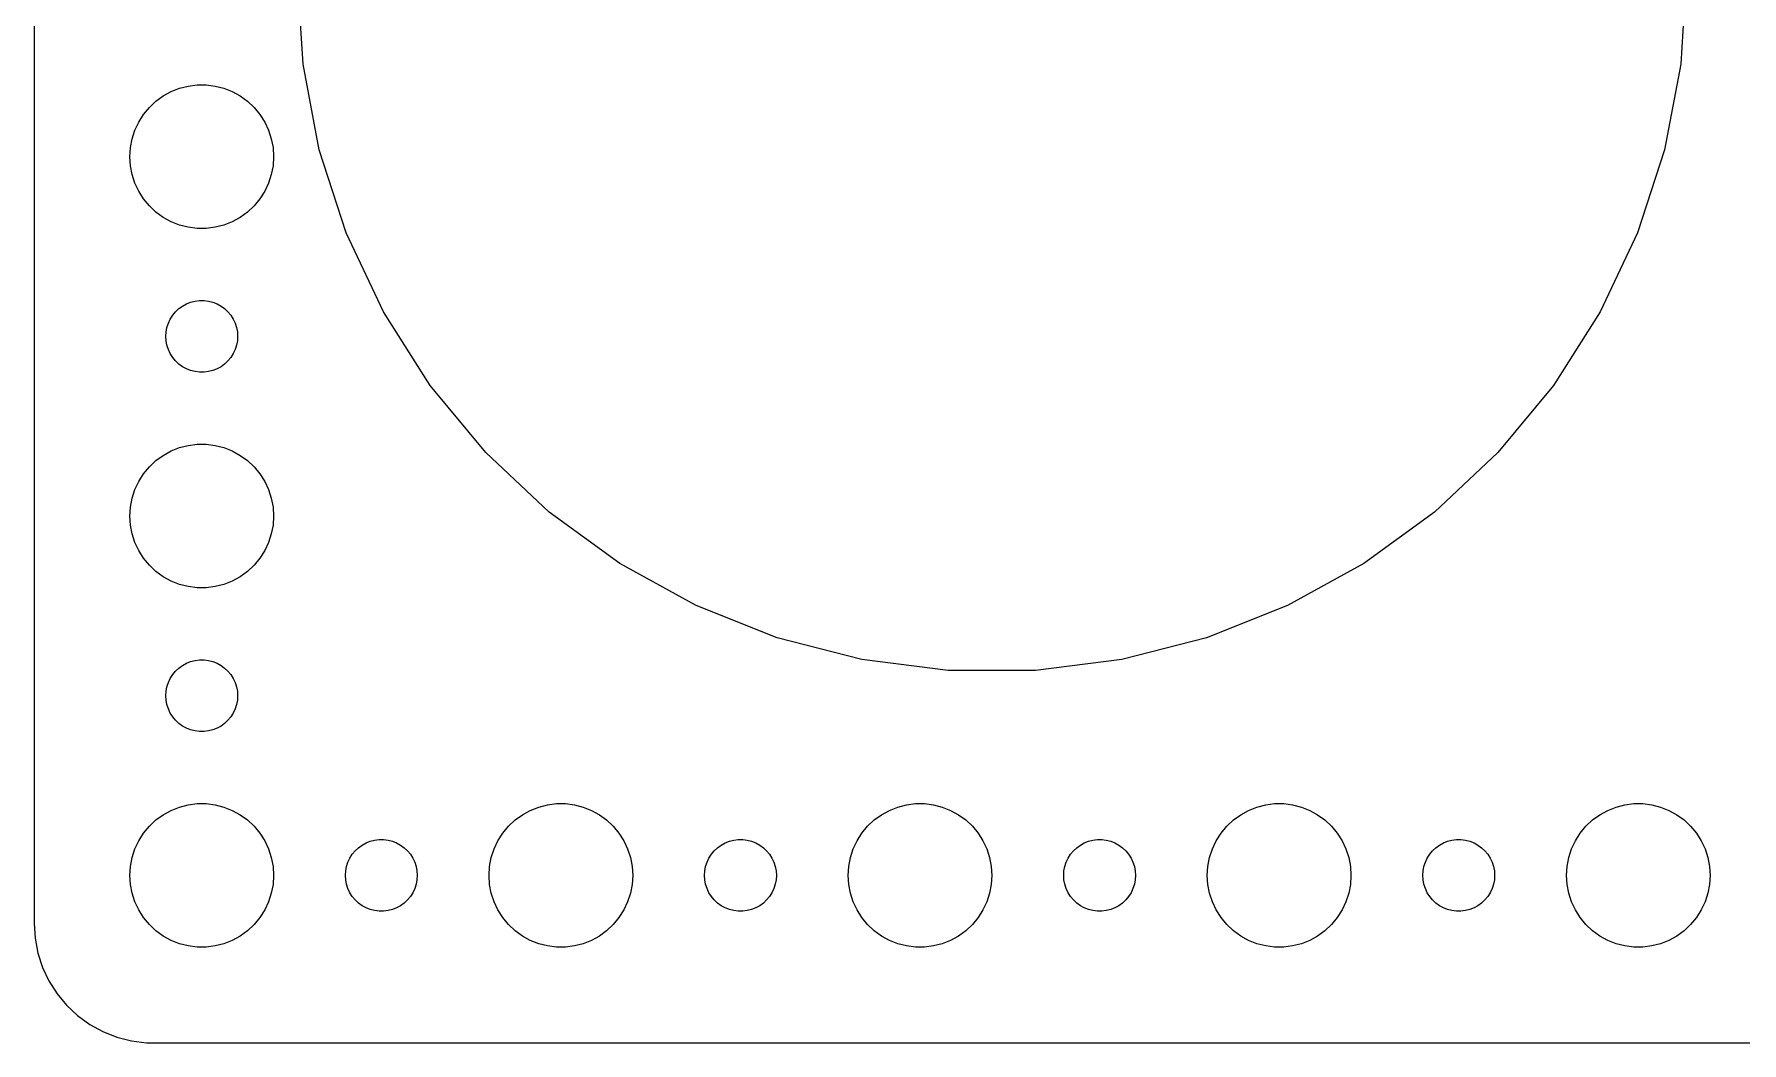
# Model space of a CAD drawing. Header units: metres. Extents: x -134 to 134, y -44 to 44.
# Drawn here: x -134.5 to -63.2, y -44.5 to -2.4 of the extents above; entities that cross this region are included whole.
import ezdxf

# ---------------------------------------------------------------- set-up
doc = ezdxf.new("R2010")
doc.units = ezdxf.units.M

msp = doc.modelspace()

# ---------------------------------------------------------------- linework, layer by layer
for p, q in [((-134.5, 39.5), (-134.5, -39.5)), ((-123.271, -3.63466), (-123.5, 0)), ((-65.5, 0), (-65.7287, -3.63466)), ((-122.589, -7.21201), (-123.271, -3.63466)), ((-65.7287, -3.63466), (-66.4111, -7.21201)), ((-129.412, -5.18845), (-129.107, -4.96701)), ((-129.107, -4.96701), (-128.777, -4.78551)), ((-128.777, -4.78551), (-128.427, -4.64682)), ((-128.427, -4.64682), (-128.062, -4.55313)), ((-128.062, -4.55313), (-127.688, -4.50591)), ((-127.688, -4.50591), (-127.312, -4.50591)), ((-127.312, -4.50591), (-126.938, -4.55313)), ((-126.938, -4.55313), (-126.573, -4.64682)), ((-126.573, -4.64682), (-126.223, -4.78551)), ((-126.223, -4.78551), (-125.893, -4.96701)), ((-125.893, -4.96701), (-125.588, -5.18845)), ((-129.927, -5.73663), (-129.687, -5.44635)), ((-129.687, -5.44635), (-129.412, -5.18845)), ((-125.588, -5.18845), (-125.313, -5.44635)), ((-125.313, -5.44635), (-125.073, -5.73663)), ((-130.406, -6.75392), (-130.289, -6.39561)), ((-130.289, -6.39561), (-130.129, -6.05473)), ((-130.129, -6.05473), (-129.927, -5.73663)), ((-125.073, -5.73663), (-124.871, -6.05473)), ((-124.871, -6.05473), (-124.711, -6.39561)), ((-124.711, -6.39561), (-124.594, -6.75392)), ((-130.5, -7.5), (-130.476, -7.12399)), ((-130.476, -7.12399), (-130.406, -6.75392)), ((-124.594, -6.75392), (-124.524, -7.12399)), ((-124.524, -7.12399), (-124.5, -7.5)), ((-130.476, -7.87599), (-130.5, -7.5)), ((-124.5, -7.5), (-124.524, -7.87599)), ((-121.464, -10.6756), (-122.589, -7.21201)), ((-66.4111, -7.21201), (-67.5365, -10.6756)), ((-130.406, -8.24606), (-130.476, -7.87599)), ((-130.289, -8.60437), (-130.406, -8.24606)), ((-124.594, -8.24606), (-124.711, -8.60437)), ((-124.524, -7.87599), (-124.594, -8.24606)), ((-130.129, -8.94525), (-130.289, -8.60437)), ((-129.927, -9.26335), (-130.129, -8.94525)), ((-129.687, -9.55363), (-129.927, -9.26335)), ((-125.073, -9.26335), (-125.313, -9.55363)), ((-124.871, -8.94525), (-125.073, -9.26335)), ((-124.711, -8.60437), (-124.871, -8.94525)), ((-129.412, -9.81154), (-129.687, -9.55363)), ((-129.107, -10.033), (-129.412, -9.81154)), ((-125.588, -9.81154), (-125.893, -10.033)), ((-125.313, -9.55363), (-125.588, -9.81154)), ((-128.777, -10.2145), (-129.107, -10.033)), ((-128.427, -10.3532), (-128.777, -10.2145)), ((-128.062, -10.4469), (-128.427, -10.3532)), ((-127.688, -10.4941), (-128.062, -10.4469)), ((-127.312, -10.4941), (-127.688, -10.4941)), ((-126.938, -10.4469), (-127.312, -10.4941)), ((-126.573, -10.3532), (-126.938, -10.4469)), ((-126.223, -10.2145), (-126.573, -10.3532)), ((-125.893, -10.033), (-126.223, -10.2145)), ((-119.913, -13.9709), (-121.464, -10.6756)), ((-67.5365, -10.6756), (-69.0871, -13.9709)), ((-127.964, -13.5734), (-127.781, -13.5266)), ((-127.781, -13.5266), (-127.594, -13.5029)), ((-127.594, -13.5029), (-127.406, -13.5029)), ((-127.406, -13.5029), (-127.219, -13.5266)), ((-127.219, -13.5266), (-127.036, -13.5734)), ((-128.814, -14.2774), (-128.714, -14.1183)), ((-128.714, -14.1183), (-128.593, -13.9732)), ((-128.593, -13.9732), (-128.456, -13.8442)), ((-128.456, -13.8442), (-128.304, -13.7335)), ((-128.304, -13.7335), (-128.139, -13.6427)), ((-128.139, -13.6427), (-127.964, -13.5734)), ((-127.036, -13.5734), (-126.861, -13.6427)), ((-126.861, -13.6427), (-126.696, -13.7335)), ((-126.696, -13.7335), (-126.544, -13.8442)), ((-126.544, -13.8442), (-126.407, -13.9732)), ((-126.407, -13.9732), (-126.286, -14.1183)), ((-126.286, -14.1183), (-126.186, -14.2774)), ((-117.961, -17.0458), (-119.913, -13.9709)), ((-69.0871, -13.9709), (-71.0385, -17.0458)), ((-129, -15), (-128.988, -14.812)), ((-128.988, -14.812), (-128.953, -14.627)), ((-128.953, -14.627), (-128.895, -14.4478)), ((-128.895, -14.4478), (-128.814, -14.2774)), ((-126.186, -14.2774), (-126.105, -14.4478)), ((-126.105, -14.4478), (-126.047, -14.627)), ((-126.047, -14.627), (-126.012, -14.812)), ((-126.012, -14.812), (-126, -15)), ((-128.988, -15.188), (-129, -15)), ((-128.953, -15.373), (-128.988, -15.188)), ((-128.895, -15.5522), (-128.953, -15.373)), ((-128.814, -15.7226), (-128.895, -15.5522)), ((-126.105, -15.5522), (-126.186, -15.7226)), ((-126.047, -15.373), (-126.105, -15.5522)), ((-126.012, -15.188), (-126.047, -15.373)), ((-126, -15), (-126.012, -15.188)), ((-128.714, -15.8817), (-128.814, -15.7226)), ((-128.593, -16.0268), (-128.714, -15.8817)), ((-128.456, -16.1558), (-128.593, -16.0268)), ((-128.304, -16.2665), (-128.456, -16.1558)), ((-128.139, -16.3572), (-128.304, -16.2665)), ((-127.964, -16.4266), (-128.139, -16.3572)), ((-126.861, -16.3572), (-127.036, -16.4266)), ((-126.696, -16.2665), (-126.861, -16.3572)), ((-126.544, -16.1558), (-126.696, -16.2665)), ((-126.407, -16.0268), (-126.544, -16.1558)), ((-126.286, -15.8817), (-126.407, -16.0268)), ((-126.186, -15.7226), (-126.286, -15.8817)), ((-127.781, -16.4734), (-127.964, -16.4266)), ((-127.594, -16.497), (-127.781, -16.4734)), ((-127.406, -16.497), (-127.594, -16.497)), ((-127.219, -16.4734), (-127.406, -16.497)), ((-127.036, -16.4266), (-127.219, -16.4734)), ((-115.64, -19.8519), (-117.961, -17.0458)), ((-71.0385, -17.0458), (-73.3599, -19.8519)), ((-129.412, -20.1884), (-129.107, -19.967)), ((-129.107, -19.967), (-128.777, -19.7855)), ((-128.777, -19.7855), (-128.427, -19.6468)), ((-128.427, -19.6468), (-128.062, -19.5531)), ((-128.062, -19.5531), (-127.688, -19.5059)), ((-127.688, -19.5059), (-127.312, -19.5059)), ((-127.312, -19.5059), (-126.938, -19.5531)), ((-126.938, -19.5531), (-126.573, -19.6468)), ((-126.573, -19.6468), (-126.223, -19.7855)), ((-126.223, -19.7855), (-125.893, -19.967)), ((-125.893, -19.967), (-125.588, -20.1884)), ((-112.985, -22.3449), (-115.64, -19.8519)), ((-73.3599, -19.8519), (-76.0147, -22.3449)), ((-129.927, -20.7366), (-129.687, -20.4464)), ((-129.687, -20.4464), (-129.412, -20.1884)), ((-125.588, -20.1884), (-125.313, -20.4464)), ((-125.313, -20.4464), (-125.073, -20.7366)), ((-130.406, -21.7539), (-130.289, -21.3956)), ((-130.289, -21.3956), (-130.129, -21.0547)), ((-130.129, -21.0547), (-129.927, -20.7366)), ((-125.073, -20.7366), (-124.871, -21.0547)), ((-124.871, -21.0547), (-124.711, -21.3956)), ((-124.711, -21.3956), (-124.594, -21.7539)), ((-130.476, -22.124), (-130.406, -21.7539)), ((-124.594, -21.7539), (-124.524, -22.124)), ((-130.5, -22.5), (-130.476, -22.124)), ((-130.476, -22.876), (-130.5, -22.5)), ((-124.524, -22.124), (-124.5, -22.5)), ((-124.5, -22.5), (-124.524, -22.876)), ((-110.039, -24.4855), (-112.985, -22.3449)), ((-76.0147, -22.3449), (-78.961, -24.4855)), ((-130.406, -23.2461), (-130.476, -22.876)), ((-130.289, -23.6044), (-130.406, -23.2461)), ((-124.594, -23.2461), (-124.711, -23.6044)), ((-124.524, -22.876), (-124.594, -23.2461)), ((-130.129, -23.9453), (-130.289, -23.6044)), ((-129.927, -24.2634), (-130.129, -23.9453)), ((-124.871, -23.9453), (-125.073, -24.2634)), ((-124.711, -23.6044), (-124.871, -23.9453)), ((-129.687, -24.5536), (-129.927, -24.2634)), ((-129.412, -24.8115), (-129.687, -24.5536)), ((-129.107, -25.033), (-129.412, -24.8115)), ((-125.588, -24.8115), (-125.893, -25.033)), ((-125.313, -24.5536), (-125.588, -24.8115)), ((-125.073, -24.2634), (-125.313, -24.5536)), ((-106.848, -26.24), (-110.039, -24.4855)), ((-78.961, -24.4855), (-82.1524, -26.24)), ((-128.777, -25.2145), (-129.107, -25.033)), ((-128.427, -25.3532), (-128.777, -25.2145)), ((-128.062, -25.4469), (-128.427, -25.3532)), ((-127.688, -25.4941), (-128.062, -25.4469)), ((-127.312, -25.4941), (-127.688, -25.4941)), ((-126.938, -25.4469), (-127.312, -25.4941)), ((-126.573, -25.3532), (-126.938, -25.4469)), ((-126.223, -25.2145), (-126.573, -25.3532)), ((-125.893, -25.033), (-126.223, -25.2145)), ((-103.461, -27.5806), (-106.848, -26.24)), ((-82.1524, -26.24), (-85.5385, -27.5806)), ((-99.9341, -28.4863), (-103.461, -27.5806)), ((-85.5385, -27.5806), (-89.0659, -28.4863)), ((-127.964, -28.5734), (-127.781, -28.5266)), ((-127.781, -28.5266), (-127.594, -28.503)), ((-127.594, -28.503), (-127.406, -28.503)), ((-127.406, -28.503), (-127.219, -28.5266)), ((-127.219, -28.5266), (-127.036, -28.5734)), ((-96.3209, -28.9428), (-99.9341, -28.4863)), ((-89.0659, -28.4863), (-92.6791, -28.9428)), ((-128.814, -29.2774), (-128.714, -29.1183)), ((-128.714, -29.1183), (-128.593, -28.9732)), ((-128.593, -28.9732), (-128.456, -28.8442)), ((-128.456, -28.8442), (-128.304, -28.7335)), ((-128.304, -28.7335), (-128.139, -28.6427)), ((-128.139, -28.6427), (-127.964, -28.5734)), ((-127.036, -28.5734), (-126.861, -28.6427)), ((-126.861, -28.6427), (-126.696, -28.7335)), ((-126.696, -28.7335), (-126.544, -28.8442)), ((-126.544, -28.8442), (-126.407, -28.9732)), ((-126.407, -28.9732), (-126.286, -29.1183)), ((-126.286, -29.1183), (-126.186, -29.2774)), ((-92.6791, -28.9428), (-96.3209, -28.9428)), ((-129, -30), (-128.988, -29.812)), ((-128.988, -29.812), (-128.953, -29.627)), ((-128.953, -29.627), (-128.895, -29.4478)), ((-128.895, -29.4478), (-128.814, -29.2774)), ((-126.186, -29.2774), (-126.105, -29.4478)), ((-126.105, -29.4478), (-126.047, -29.627)), ((-126.047, -29.627), (-126.012, -29.812)), ((-126.012, -29.812), (-126, -30)), ((-128.988, -30.188), (-129, -30)), ((-128.953, -30.373), (-128.988, -30.188)), ((-128.895, -30.5522), (-128.953, -30.373)), ((-128.814, -30.7226), (-128.895, -30.5522)), ((-126.105, -30.5522), (-126.186, -30.7226)), ((-126.047, -30.373), (-126.105, -30.5522)), ((-126.012, -30.188), (-126.047, -30.373)), ((-126, -30), (-126.012, -30.188)), ((-128.714, -30.8817), (-128.814, -30.7226)), ((-128.593, -31.0268), (-128.714, -30.8817)), ((-128.456, -31.1558), (-128.593, -31.0268)), ((-128.304, -31.2665), (-128.456, -31.1558)), ((-128.139, -31.3572), (-128.304, -31.2665)), ((-127.964, -31.4266), (-128.139, -31.3572)), ((-126.861, -31.3572), (-127.036, -31.4266)), ((-126.696, -31.2665), (-126.861, -31.3572)), ((-126.544, -31.1558), (-126.696, -31.2665)), ((-126.407, -31.0268), (-126.544, -31.1558)), ((-126.286, -30.8817), (-126.407, -31.0268)), ((-126.186, -30.7226), (-126.286, -30.8817)), ((-127.781, -31.4734), (-127.964, -31.4266)), ((-127.594, -31.497), (-127.781, -31.4734)), ((-127.406, -31.497), (-127.594, -31.497)), ((-127.219, -31.4734), (-127.406, -31.497)), ((-127.036, -31.4266), (-127.219, -31.4734)), ((-129.107, -34.967), (-128.777, -34.7855)), ((-128.777, -34.7855), (-128.427, -34.6468)), ((-128.427, -34.6468), (-128.062, -34.5531)), ((-128.062, -34.5531), (-127.688, -34.5059)), ((-127.688, -34.5059), (-127.312, -34.5059)), ((-127.312, -34.5059), (-126.938, -34.5531)), ((-126.938, -34.5531), (-126.573, -34.6468)), ((-126.573, -34.6468), (-126.223, -34.7855)), ((-126.223, -34.7855), (-125.893, -34.967)), ((-114.107, -34.967), (-113.777, -34.7855)), ((-113.777, -34.7855), (-113.427, -34.6468)), ((-113.427, -34.6468), (-113.062, -34.5531)), ((-113.062, -34.5531), (-112.688, -34.5059)), ((-112.688, -34.5059), (-112.312, -34.5059)), ((-112.312, -34.5059), (-111.938, -34.5531)), ((-111.938, -34.5531), (-111.573, -34.6468)), ((-111.573, -34.6468), (-111.223, -34.7855)), ((-111.223, -34.7855), (-110.893, -34.967)), ((-99.1075, -34.967), (-98.7773, -34.7855)), ((-98.7773, -34.7855), (-98.427, -34.6468)), ((-98.427, -34.6468), (-98.0621, -34.5531)), ((-98.0621, -34.5531), (-97.6884, -34.5059)), ((-97.6884, -34.5059), (-97.3116, -34.5059)), ((-97.3116, -34.5059), (-96.9379, -34.5531)), ((-96.9379, -34.5531), (-96.573, -34.6468)), ((-96.573, -34.6468), (-96.2227, -34.7855)), ((-96.2227, -34.7855), (-95.8925, -34.967)), ((-84.1075, -34.967), (-83.7773, -34.7855)), ((-83.7773, -34.7855), (-83.427, -34.6468)), ((-83.427, -34.6468), (-83.0621, -34.5531)), ((-83.0621, -34.5531), (-82.6884, -34.5059)), ((-82.6884, -34.5059), (-82.3116, -34.5059)), ((-82.3116, -34.5059), (-81.9379, -34.5531)), ((-81.9379, -34.5531), (-81.573, -34.6468)), ((-81.573, -34.6468), (-81.2227, -34.7855)), ((-81.2227, -34.7855), (-80.8925, -34.967)), ((-69.1075, -34.967), (-68.7773, -34.7855)), ((-68.7773, -34.7855), (-68.427, -34.6468)), ((-68.427, -34.6468), (-68.0621, -34.5531)), ((-68.0621, -34.5531), (-67.6884, -34.5059)), ((-67.6884, -34.5059), (-67.3116, -34.5059)), ((-67.3116, -34.5059), (-66.9379, -34.5531)), ((-66.9379, -34.5531), (-66.573, -34.6468)), ((-66.573, -34.6468), (-66.2227, -34.7855)), ((-66.2227, -34.7855), (-65.8925, -34.967)), ((-129.927, -35.7366), (-129.687, -35.4464)), ((-129.687, -35.4464), (-129.412, -35.1885)), ((-129.412, -35.1885), (-129.107, -34.967)), ((-125.893, -34.967), (-125.588, -35.1885)), ((-125.588, -35.1885), (-125.313, -35.4464)), ((-125.313, -35.4464), (-125.073, -35.7366)), ((-114.927, -35.7366), (-114.687, -35.4464)), ((-114.687, -35.4464), (-114.412, -35.1885)), ((-114.412, -35.1885), (-114.107, -34.967)), ((-110.893, -34.967), (-110.588, -35.1885)), ((-110.588, -35.1885), (-110.313, -35.4464)), ((-110.313, -35.4464), (-110.073, -35.7366)), ((-99.927, -35.7366), (-99.6869, -35.4464)), ((-99.6869, -35.4464), (-99.4123, -35.1885)), ((-99.4123, -35.1885), (-99.1075, -34.967)), ((-95.8925, -34.967), (-95.5877, -35.1885)), ((-95.5877, -35.1885), (-95.3131, -35.4464)), ((-95.3131, -35.4464), (-95.073, -35.7366)), ((-84.927, -35.7366), (-84.6869, -35.4464)), ((-84.6869, -35.4464), (-84.4123, -35.1885)), ((-84.4123, -35.1885), (-84.1075, -34.967)), ((-80.8925, -34.967), (-80.5877, -35.1885)), ((-80.5877, -35.1885), (-80.3131, -35.4464)), ((-80.3131, -35.4464), (-80.073, -35.7366)), ((-69.927, -35.7366), (-69.6869, -35.4464)), ((-69.6869, -35.4464), (-69.4123, -35.1885)), ((-69.4123, -35.1885), (-69.1075, -34.967)), ((-65.8925, -34.967), (-65.5877, -35.1885)), ((-65.5877, -35.1885), (-65.3131, -35.4464)), ((-65.3131, -35.4464), (-65.073, -35.7366)), ((-130.289, -36.3956), (-130.129, -36.0547)), ((-130.129, -36.0547), (-129.927, -35.7366)), ((-125.073, -35.7366), (-124.871, -36.0547)), ((-124.871, -36.0547), (-124.711, -36.3956)), ((-121.093, -36.4732), (-120.956, -36.3442)), ((-120.956, -36.3442), (-120.804, -36.2335)), ((-120.804, -36.2335), (-120.639, -36.1428)), ((-120.639, -36.1428), (-120.464, -36.0734)), ((-120.464, -36.0734), (-120.281, -36.0266)), ((-120.281, -36.0266), (-120.094, -36.003)), ((-120.094, -36.003), (-119.906, -36.003)), ((-119.906, -36.003), (-119.719, -36.0266)), ((-119.719, -36.0266), (-119.536, -36.0734)), ((-119.536, -36.0734), (-119.361, -36.1428)), ((-119.361, -36.1428), (-119.196, -36.2335)), ((-119.196, -36.2335), (-119.044, -36.3442)), ((-119.044, -36.3442), (-118.907, -36.4732)), ((-115.289, -36.3956), (-115.129, -36.0547)), ((-115.129, -36.0547), (-114.927, -35.7366)), ((-110.073, -35.7366), (-109.871, -36.0547)), ((-109.871, -36.0547), (-109.711, -36.3956)), ((-106.093, -36.4732), (-105.956, -36.3442)), ((-105.956, -36.3442), (-105.804, -36.2335)), ((-105.804, -36.2335), (-105.639, -36.1428)), ((-105.639, -36.1428), (-105.464, -36.0734)), ((-105.464, -36.0734), (-105.281, -36.0266)), ((-105.281, -36.0266), (-105.094, -36.003)), ((-105.094, -36.003), (-104.906, -36.003)), ((-104.906, -36.003), (-104.719, -36.0266)), ((-104.719, -36.0266), (-104.536, -36.0734)), ((-104.536, -36.0734), (-104.361, -36.1428)), ((-104.361, -36.1428), (-104.196, -36.2335)), ((-104.196, -36.2335), (-104.044, -36.3442)), ((-104.044, -36.3442), (-103.907, -36.4732)), ((-100.289, -36.3956), (-100.129, -36.0547)), ((-100.129, -36.0547), (-99.927, -35.7366)), ((-95.073, -35.7366), (-94.8711, -36.0547)), ((-94.8711, -36.0547), (-94.7107, -36.3956)), ((-91.0934, -36.4732), (-90.9561, -36.3442)), ((-90.9561, -36.3442), (-90.8037, -36.2335)), ((-90.8037, -36.2335), (-90.6387, -36.1428)), ((-90.6387, -36.1428), (-90.4635, -36.0734)), ((-90.4635, -36.0734), (-90.2811, -36.0266)), ((-90.2811, -36.0266), (-90.0942, -36.003)), ((-90.0942, -36.003), (-89.9058, -36.003)), ((-89.9058, -36.003), (-89.7189, -36.0266)), ((-89.7189, -36.0266), (-89.5365, -36.0734)), ((-89.5365, -36.0734), (-89.3613, -36.1428)), ((-89.3613, -36.1428), (-89.1963, -36.2335)), ((-89.1963, -36.2335), (-89.0439, -36.3442)), ((-89.0439, -36.3442), (-88.9065, -36.4732)), ((-85.2893, -36.3956), (-85.1289, -36.0547)), ((-85.1289, -36.0547), (-84.927, -35.7366)), ((-80.073, -35.7366), (-79.8711, -36.0547)), ((-79.8711, -36.0547), (-79.7107, -36.3956)), ((-76.0934, -36.4732), (-75.9561, -36.3442)), ((-75.9561, -36.3442), (-75.8037, -36.2335)), ((-75.8037, -36.2335), (-75.6387, -36.1428)), ((-75.6387, -36.1428), (-75.4635, -36.0734)), ((-75.4635, -36.0734), (-75.2811, -36.0266)), ((-75.2811, -36.0266), (-75.0942, -36.003)), ((-75.0942, -36.003), (-74.9058, -36.003)), ((-74.9058, -36.003), (-74.7189, -36.0266)), ((-74.7189, -36.0266), (-74.5365, -36.0734)), ((-74.5365, -36.0734), (-74.3613, -36.1428)), ((-74.3613, -36.1428), (-74.1963, -36.2335)), ((-74.1963, -36.2335), (-74.0439, -36.3442)), ((-74.0439, -36.3442), (-73.9065, -36.4732)), ((-70.2893, -36.3956), (-70.1289, -36.0547)), ((-70.1289, -36.0547), (-69.927, -35.7366)), ((-65.073, -35.7366), (-64.8711, -36.0547)), ((-64.8711, -36.0547), (-64.7107, -36.3956)), ((-130.476, -37.124), (-130.406, -36.7539)), ((-130.406, -36.7539), (-130.289, -36.3956)), ((-124.711, -36.3956), (-124.594, -36.7539)), ((-124.594, -36.7539), (-124.524, -37.124)), ((-121.453, -37.127), (-121.395, -36.9478)), ((-121.395, -36.9478), (-121.314, -36.7774)), ((-121.314, -36.7774), (-121.214, -36.6183)), ((-121.214, -36.6183), (-121.093, -36.4732)), ((-118.907, -36.4732), (-118.786, -36.6183)), ((-118.786, -36.6183), (-118.686, -36.7774)), ((-118.686, -36.7774), (-118.605, -36.9478)), ((-118.605, -36.9478), (-118.547, -37.127)), ((-115.476, -37.124), (-115.406, -36.7539)), ((-115.406, -36.7539), (-115.289, -36.3956)), ((-109.711, -36.3956), (-109.594, -36.7539)), ((-109.594, -36.7539), (-109.524, -37.124)), ((-106.453, -37.127), (-106.395, -36.9478)), ((-106.395, -36.9478), (-106.314, -36.7774)), ((-106.314, -36.7774), (-106.214, -36.6183)), ((-106.214, -36.6183), (-106.093, -36.4732)), ((-103.907, -36.4732), (-103.786, -36.6183)), ((-103.786, -36.6183), (-103.686, -36.7774)), ((-103.686, -36.7774), (-103.605, -36.9478)), ((-103.605, -36.9478), (-103.547, -37.127)), ((-100.476, -37.124), (-100.406, -36.7539)), ((-100.406, -36.7539), (-100.289, -36.3956)), ((-94.7107, -36.3956), (-94.5943, -36.7539)), ((-94.5943, -36.7539), (-94.5237, -37.124)), ((-91.4529, -37.127), (-91.3947, -36.9478)), ((-91.3947, -36.9478), (-91.3145, -36.7774)), ((-91.3145, -36.7774), (-91.2135, -36.6183)), ((-91.2135, -36.6183), (-91.0934, -36.4732)), ((-88.9065, -36.4732), (-88.7865, -36.6183)), ((-88.7865, -36.6183), (-88.6855, -36.7774)), ((-88.6855, -36.7774), (-88.6053, -36.9478)), ((-88.6053, -36.9478), (-88.5471, -37.127)), ((-85.4763, -37.124), (-85.4057, -36.7539)), ((-85.4057, -36.7539), (-85.2893, -36.3956)), ((-79.7107, -36.3956), (-79.5943, -36.7539)), ((-79.5943, -36.7539), (-79.5237, -37.124)), ((-76.4529, -37.127), (-76.3947, -36.9478)), ((-76.3947, -36.9478), (-76.3145, -36.7774)), ((-76.3145, -36.7774), (-76.2135, -36.6183)), ((-76.2135, -36.6183), (-76.0934, -36.4732)), ((-73.9065, -36.4732), (-73.7865, -36.6183)), ((-73.7865, -36.6183), (-73.6855, -36.7774)), ((-73.6855, -36.7774), (-73.6053, -36.9478)), ((-73.6053, -36.9478), (-73.5471, -37.127)), ((-70.4763, -37.124), (-70.4057, -36.7539)), ((-70.4057, -36.7539), (-70.2893, -36.3956)), ((-64.7107, -36.3956), (-64.5943, -36.7539)), ((-64.5943, -36.7539), (-64.5237, -37.124)), ((-130.5, -37.5), (-130.476, -37.124)), ((-130.476, -37.876), (-130.5, -37.5)), ((-124.524, -37.124), (-124.5, -37.5)), ((-124.5, -37.5), (-124.524, -37.876)), ((-121.5, -37.5), (-121.488, -37.312)), ((-121.488, -37.688), (-121.5, -37.5)), ((-121.488, -37.312), (-121.453, -37.127)), ((-121.453, -37.873), (-121.488, -37.688)), ((-118.547, -37.127), (-118.512, -37.312)), ((-118.512, -37.688), (-118.547, -37.873)), ((-118.512, -37.312), (-118.5, -37.5)), ((-118.5, -37.5), (-118.512, -37.688)), ((-115.5, -37.5), (-115.476, -37.124)), ((-115.476, -37.876), (-115.5, -37.5)), ((-109.524, -37.124), (-109.5, -37.5)), ((-109.5, -37.5), (-109.524, -37.876)), ((-106.5, -37.5), (-106.488, -37.312)), ((-106.488, -37.688), (-106.5, -37.5)), ((-106.488, -37.312), (-106.453, -37.127)), ((-106.453, -37.873), (-106.488, -37.688)), ((-103.547, -37.127), (-103.512, -37.312)), ((-103.512, -37.688), (-103.547, -37.873)), ((-103.512, -37.312), (-103.5, -37.5)), ((-103.5, -37.5), (-103.512, -37.688)), ((-100.5, -37.5), (-100.476, -37.124)), ((-100.476, -37.876), (-100.5, -37.5)), ((-94.5237, -37.124), (-94.5, -37.5)), ((-94.5, -37.5), (-94.5237, -37.876)), ((-91.5, -37.5), (-91.4882, -37.312)), ((-91.4882, -37.688), (-91.5, -37.5)), ((-91.4882, -37.312), (-91.4529, -37.127)), ((-91.4529, -37.873), (-91.4882, -37.688)), ((-88.5471, -37.127), (-88.5118, -37.312)), ((-88.5118, -37.688), (-88.5471, -37.873)), ((-88.5118, -37.312), (-88.5, -37.5)), ((-88.5, -37.5), (-88.5118, -37.688)), ((-85.5, -37.5), (-85.4763, -37.124)), ((-85.4763, -37.876), (-85.5, -37.5)), ((-79.5237, -37.124), (-79.5, -37.5)), ((-79.5, -37.5), (-79.5237, -37.876)), ((-76.5, -37.5), (-76.4882, -37.312)), ((-76.4882, -37.688), (-76.5, -37.5)), ((-76.4882, -37.312), (-76.4529, -37.127)), ((-76.4529, -37.873), (-76.4882, -37.688)), ((-73.5471, -37.127), (-73.5118, -37.312)), ((-73.5118, -37.688), (-73.5471, -37.873)), ((-73.5118, -37.312), (-73.5, -37.5)), ((-73.5, -37.5), (-73.5118, -37.688)), ((-70.5, -37.5), (-70.4763, -37.124)), ((-70.4763, -37.876), (-70.5, -37.5)), ((-64.5237, -37.124), (-64.5, -37.5)), ((-64.5, -37.5), (-64.5237, -37.876)), ((-130.406, -38.2461), (-130.476, -37.876)), ((-130.289, -38.6044), (-130.406, -38.2461)), ((-124.594, -38.2461), (-124.711, -38.6044)), ((-124.524, -37.876), (-124.594, -38.2461)), ((-121.395, -38.0522), (-121.453, -37.873)), ((-121.314, -38.2226), (-121.395, -38.0522)), ((-121.214, -38.3817), (-121.314, -38.2226)), ((-121.093, -38.5268), (-121.214, -38.3817)), ((-118.786, -38.3817), (-118.907, -38.5268)), ((-118.686, -38.2226), (-118.786, -38.3817)), ((-118.605, -38.0522), (-118.686, -38.2226)), ((-118.547, -37.873), (-118.605, -38.0522)), ((-115.406, -38.2461), (-115.476, -37.876)), ((-115.289, -38.6044), (-115.406, -38.2461)), ((-109.594, -38.2461), (-109.711, -38.6044)), ((-109.524, -37.876), (-109.594, -38.2461)), ((-106.395, -38.0522), (-106.453, -37.873)), ((-106.314, -38.2226), (-106.395, -38.0522)), ((-106.214, -38.3817), (-106.314, -38.2226)), ((-106.093, -38.5268), (-106.214, -38.3817)), ((-103.786, -38.3817), (-103.907, -38.5268)), ((-103.686, -38.2226), (-103.786, -38.3817)), ((-103.605, -38.0522), (-103.686, -38.2226)), ((-103.547, -37.873), (-103.605, -38.0522)), ((-100.406, -38.2461), (-100.476, -37.876)), ((-100.289, -38.6044), (-100.406, -38.2461)), ((-94.5943, -38.2461), (-94.7107, -38.6044)), ((-94.5237, -37.876), (-94.5943, -38.2461)), ((-91.3947, -38.0522), (-91.4529, -37.873)), ((-91.3145, -38.2226), (-91.3947, -38.0522)), ((-91.2135, -38.3817), (-91.3145, -38.2226)), ((-91.0934, -38.5268), (-91.2135, -38.3817)), ((-88.7865, -38.3817), (-88.9065, -38.5268)), ((-88.6855, -38.2226), (-88.7865, -38.3817)), ((-88.6053, -38.0522), (-88.6855, -38.2226)), ((-88.5471, -37.873), (-88.6053, -38.0522)), ((-85.4057, -38.2461), (-85.4763, -37.876)), ((-85.2893, -38.6044), (-85.4057, -38.2461)), ((-79.5943, -38.2461), (-79.7107, -38.6044)), ((-79.5237, -37.876), (-79.5943, -38.2461)), ((-76.3947, -38.0522), (-76.4529, -37.873)), ((-76.3145, -38.2226), (-76.3947, -38.0522)), ((-76.2135, -38.3817), (-76.3145, -38.2226)), ((-76.0934, -38.5268), (-76.2135, -38.3817)), ((-73.7865, -38.3817), (-73.9065, -38.5268)), ((-73.6855, -38.2226), (-73.7865, -38.3817)), ((-73.6053, -38.0522), (-73.6855, -38.2226)), ((-73.5471, -37.873), (-73.6053, -38.0522)), ((-70.4057, -38.2461), (-70.4763, -37.876)), ((-70.2893, -38.6044), (-70.4057, -38.2461)), ((-64.5943, -38.2461), (-64.7107, -38.6044)), ((-64.5237, -37.876), (-64.5943, -38.2461)), ((-130.129, -38.9453), (-130.289, -38.6044)), ((-129.927, -39.2634), (-130.129, -38.9453)), ((-124.871, -38.9453), (-125.073, -39.2634)), ((-124.711, -38.6044), (-124.871, -38.9453)), ((-120.956, -38.6558), (-121.093, -38.5268)), ((-120.804, -38.7665), (-120.956, -38.6558)), ((-120.639, -38.8572), (-120.804, -38.7665)), ((-120.464, -38.9266), (-120.639, -38.8572)), ((-120.281, -38.9734), (-120.464, -38.9266)), ((-120.094, -38.997), (-120.281, -38.9734)), ((-119.906, -38.997), (-120.094, -38.997)), ((-119.719, -38.9734), (-119.906, -38.997)), ((-119.536, -38.9266), (-119.719, -38.9734)), ((-119.361, -38.8572), (-119.536, -38.9266)), ((-119.196, -38.7665), (-119.361, -38.8572)), ((-119.044, -38.6558), (-119.196, -38.7665)), ((-118.907, -38.5268), (-119.044, -38.6558)), ((-115.129, -38.9453), (-115.289, -38.6044)), ((-114.927, -39.2634), (-115.129, -38.9453)), ((-109.871, -38.9453), (-110.073, -39.2634)), ((-109.711, -38.6044), (-109.871, -38.9453)), ((-105.956, -38.6558), (-106.093, -38.5268)), ((-105.804, -38.7665), (-105.956, -38.6558)), ((-105.639, -38.8572), (-105.804, -38.7665)), ((-105.464, -38.9266), (-105.639, -38.8572)), ((-105.281, -38.9734), (-105.464, -38.9266)), ((-105.094, -38.997), (-105.281, -38.9734)), ((-104.906, -38.997), (-105.094, -38.997)), ((-104.719, -38.9734), (-104.906, -38.997)), ((-104.536, -38.9266), (-104.719, -38.9734)), ((-104.361, -38.8572), (-104.536, -38.9266)), ((-104.196, -38.7665), (-104.361, -38.8572)), ((-104.044, -38.6558), (-104.196, -38.7665)), ((-103.907, -38.5268), (-104.044, -38.6558)), ((-100.129, -38.9453), (-100.289, -38.6044)), ((-99.927, -39.2634), (-100.129, -38.9453)), ((-94.8711, -38.9453), (-95.073, -39.2634)), ((-94.7107, -38.6044), (-94.8711, -38.9453)), ((-90.9561, -38.6558), (-91.0934, -38.5268)), ((-90.8037, -38.7665), (-90.9561, -38.6558)), ((-90.6387, -38.8572), (-90.8037, -38.7665)), ((-90.4635, -38.9266), (-90.6387, -38.8572)), ((-90.2811, -38.9734), (-90.4635, -38.9266)), ((-90.0942, -38.997), (-90.2811, -38.9734)), ((-89.9058, -38.997), (-90.0942, -38.997)), ((-89.7189, -38.9734), (-89.9058, -38.997)), ((-89.5365, -38.9266), (-89.7189, -38.9734)), ((-89.3613, -38.8572), (-89.5365, -38.9266)), ((-89.1963, -38.7665), (-89.3613, -38.8572)), ((-89.0439, -38.6558), (-89.1963, -38.7665)), ((-88.9065, -38.5268), (-89.0439, -38.6558)), ((-85.1289, -38.9453), (-85.2893, -38.6044)), ((-84.927, -39.2634), (-85.1289, -38.9453)), ((-79.8711, -38.9453), (-80.073, -39.2634)), ((-79.7107, -38.6044), (-79.8711, -38.9453)), ((-75.9561, -38.6558), (-76.0934, -38.5268)), ((-75.8037, -38.7665), (-75.9561, -38.6558)), ((-75.6387, -38.8572), (-75.8037, -38.7665)), ((-75.4635, -38.9266), (-75.6387, -38.8572)), ((-75.2811, -38.9734), (-75.4635, -38.9266)), ((-75.0942, -38.997), (-75.2811, -38.9734)), ((-74.9058, -38.997), (-75.0942, -38.997)), ((-74.7189, -38.9734), (-74.9058, -38.997)), ((-74.5365, -38.9266), (-74.7189, -38.9734)), ((-74.3613, -38.8572), (-74.5365, -38.9266)), ((-74.1963, -38.7665), (-74.3613, -38.8572)), ((-74.0439, -38.6558), (-74.1963, -38.7665)), ((-73.9065, -38.5268), (-74.0439, -38.6558)), ((-70.1289, -38.9453), (-70.2893, -38.6044)), ((-69.927, -39.2634), (-70.1289, -38.9453)), ((-64.8711, -38.9453), (-65.073, -39.2634)), ((-64.7107, -38.6044), (-64.8711, -38.9453)), ((-134.5, -39.5), (-134.461, -40.1267)), ((-129.687, -39.5536), (-129.927, -39.2634)), ((-129.412, -39.8115), (-129.687, -39.5536)), ((-129.107, -40.033), (-129.412, -39.8115)), ((-125.588, -39.8115), (-125.893, -40.033)), ((-125.313, -39.5536), (-125.588, -39.8115)), ((-125.073, -39.2634), (-125.313, -39.5536)), ((-114.687, -39.5536), (-114.927, -39.2634)), ((-114.412, -39.8115), (-114.687, -39.5536)), ((-114.107, -40.033), (-114.412, -39.8115)), ((-110.588, -39.8115), (-110.893, -40.033)), ((-110.313, -39.5536), (-110.588, -39.8115)), ((-110.073, -39.2634), (-110.313, -39.5536)), ((-99.6869, -39.5536), (-99.927, -39.2634)), ((-99.4123, -39.8115), (-99.6869, -39.5536)), ((-99.1075, -40.033), (-99.4123, -39.8115)), ((-95.5877, -39.8115), (-95.8925, -40.033)), ((-95.3131, -39.5536), (-95.5877, -39.8115)), ((-95.073, -39.2634), (-95.3131, -39.5536)), ((-84.6869, -39.5536), (-84.927, -39.2634)), ((-84.4123, -39.8115), (-84.6869, -39.5536)), ((-84.1075, -40.033), (-84.4123, -39.8115)), ((-80.5877, -39.8115), (-80.8925, -40.033)), ((-80.3131, -39.5536), (-80.5877, -39.8115)), ((-80.073, -39.2634), (-80.3131, -39.5536)), ((-69.6869, -39.5536), (-69.927, -39.2634)), ((-69.4123, -39.8115), (-69.6869, -39.5536)), ((-69.1075, -40.033), (-69.4123, -39.8115)), ((-65.5877, -39.8115), (-65.8925, -40.033)), ((-65.3131, -39.5536), (-65.5877, -39.8115)), ((-65.073, -39.2634), (-65.3131, -39.5536)), ((-134.461, -40.1267), (-134.343, -40.7434)), ((-128.777, -40.2145), (-129.107, -40.033)), ((-128.427, -40.3532), (-128.777, -40.2145)), ((-128.062, -40.4469), (-128.427, -40.3532)), ((-127.688, -40.4941), (-128.062, -40.4469)), ((-127.312, -40.4941), (-127.688, -40.4941)), ((-126.938, -40.4469), (-127.312, -40.4941)), ((-126.573, -40.3532), (-126.938, -40.4469)), ((-126.223, -40.2145), (-126.573, -40.3532)), ((-125.893, -40.033), (-126.223, -40.2145)), ((-113.777, -40.2145), (-114.107, -40.033)), ((-113.427, -40.3532), (-113.777, -40.2145)), ((-113.062, -40.4469), (-113.427, -40.3532)), ((-112.688, -40.4941), (-113.062, -40.4469)), ((-112.312, -40.4941), (-112.688, -40.4941)), ((-111.938, -40.4469), (-112.312, -40.4941)), ((-111.573, -40.3532), (-111.938, -40.4469)), ((-111.223, -40.2145), (-111.573, -40.3532)), ((-110.893, -40.033), (-111.223, -40.2145)), ((-98.7773, -40.2145), (-99.1075, -40.033)), ((-98.427, -40.3532), (-98.7773, -40.2145)), ((-98.0621, -40.4469), (-98.427, -40.3532)), ((-97.6884, -40.4941), (-98.0621, -40.4469)), ((-97.3116, -40.4941), (-97.6884, -40.4941)), ((-96.9379, -40.4469), (-97.3116, -40.4941)), ((-96.573, -40.3532), (-96.9379, -40.4469)), ((-96.2227, -40.2145), (-96.573, -40.3532)), ((-95.8925, -40.033), (-96.2227, -40.2145)), ((-83.7773, -40.2145), (-84.1075, -40.033)), ((-83.427, -40.3532), (-83.7773, -40.2145)), ((-83.0621, -40.4469), (-83.427, -40.3532)), ((-82.6884, -40.4941), (-83.0621, -40.4469)), ((-82.3116, -40.4941), (-82.6884, -40.4941)), ((-81.9379, -40.4469), (-82.3116, -40.4941)), ((-81.573, -40.3532), (-81.9379, -40.4469)), ((-81.2227, -40.2145), (-81.573, -40.3532)), ((-80.8925, -40.033), (-81.2227, -40.2145)), ((-68.7773, -40.2145), (-69.1075, -40.033)), ((-68.427, -40.3532), (-68.7773, -40.2145)), ((-68.0621, -40.4469), (-68.427, -40.3532)), ((-67.6884, -40.4941), (-68.0621, -40.4469)), ((-67.3116, -40.4941), (-67.6884, -40.4941)), ((-66.9379, -40.4469), (-67.3116, -40.4941)), ((-66.573, -40.3532), (-66.9379, -40.4469)), ((-66.2227, -40.2145), (-66.573, -40.3532)), ((-65.8925, -40.033), (-66.2227, -40.2145)), ((-134.343, -40.7434), (-134.149, -41.3406)), ((-134.149, -41.3406), (-133.882, -41.9088)), ((-133.882, -41.9088), (-133.545, -42.4389)), ((-133.545, -42.4389), (-133.145, -42.9227)), ((-133.145, -42.9227), (-132.687, -43.3526)), ((-132.687, -43.3526), (-132.179, -43.7216)), ((-132.179, -43.7216), (-131.629, -44.0241)), ((-131.629, -44.0241), (-131.045, -44.2553)), ((-131.045, -44.2553), (-130.437, -44.4114)), ((-130.437, -44.4114), (-129.814, -44.4901)), ((-129.814, -44.4901), (129.814, -44.4901))]:
    msp.add_line(p, q)

doc.saveas('drawing.dxf')
